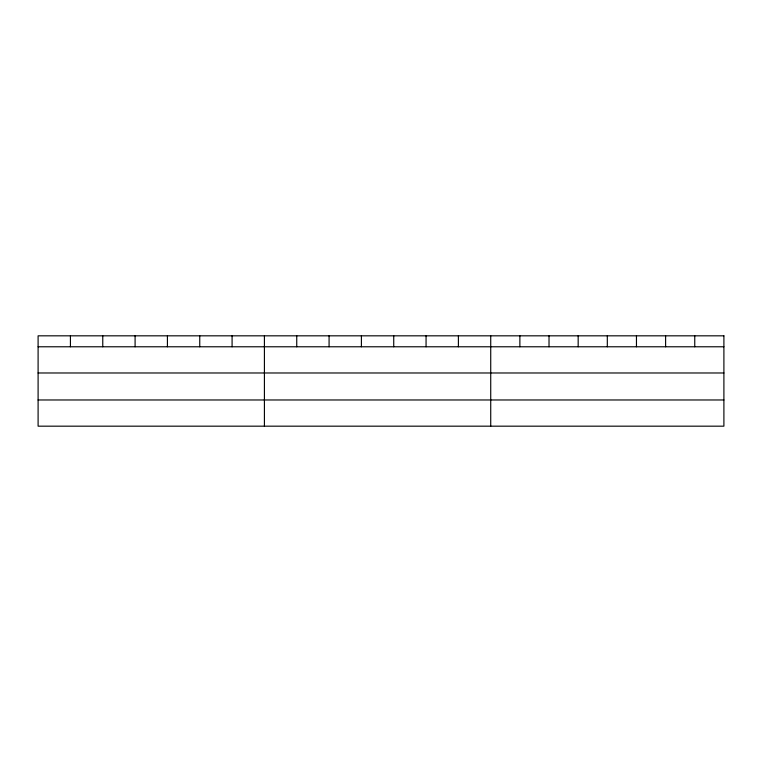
<?xml version="1.0" encoding="UTF-8"?>
<svg xmlns="http://www.w3.org/2000/svg" width="762" height="762" viewBox="0 0 762 762"><rect width="100%" height="100%" fill="white"/><g stroke="black" fill="none" stroke-linecap="round" stroke-linejoin="round"><path stroke-width="1.14" d="M38.1 346.777L723.9 346.777M38.1 372.98L723.9 372.98M38.1 399.974L723.9 399.974M694.754 335.823L694.754 346.777M665.607 335.823L665.607 346.777M636.461 335.823L636.461 346.777M607.314 335.823L607.314 346.777M578.168 335.823L578.168 346.777M549.021 335.823L549.021 346.777M519.875 335.823L519.875 346.777M490.728 335.823L490.728 426.177M458.4 335.823L458.4 346.777M426.063 335.823L426.063 346.777M393.735 335.823L393.735 346.777M361.407 335.823L361.407 346.777M329.079 335.823L329.079 346.777M296.742 335.823L296.742 346.777M264.414 335.823L264.414 426.177M232.086 335.823L232.086 346.777M199.749 335.823L199.749 346.777M167.421 335.823L167.421 346.777M135.093 335.823L135.093 346.777M102.765 335.823L102.765 346.777M70.428 335.823L70.428 346.777M723.9 335.823L38.1 335.823L38.1 426.177L723.9 426.177L723.9 335.823"/></g></svg>
